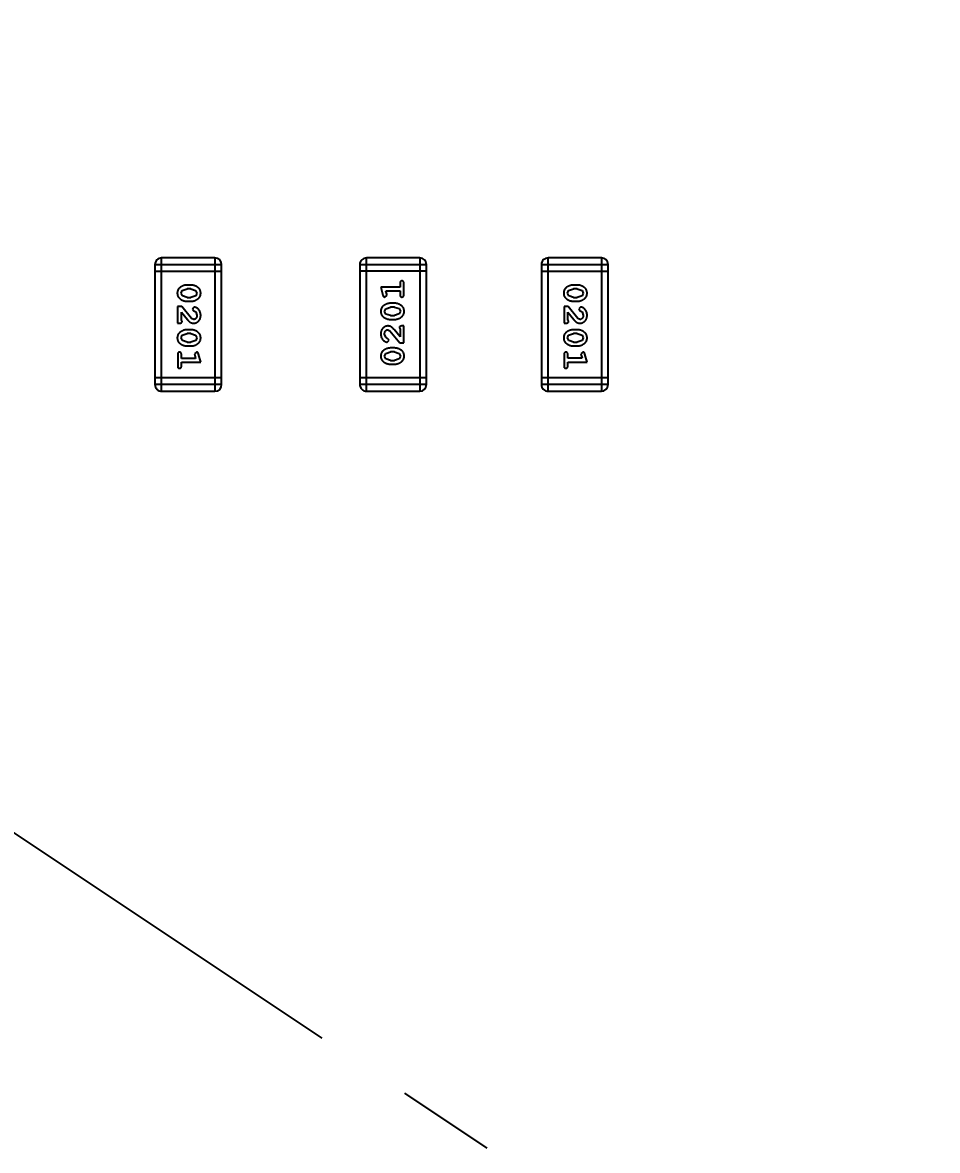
# Model space of a CAD drawing. Header units: millimetres. Extents: x -49 to 153, y -182 to -55.
# Drawn here: x 112.57 to 116.76, y -121.05 to -115.9 of the extents above; entities that cross this region are included whole.
import ezdxf

# ---------------------------------------------------------------- set-up
doc = ezdxf.new("R2010")
doc.units = ezdxf.units.MM
doc.header["$LTSCALE"] = 1.21
doc.header["$MEASUREMENT"] = 0
doc.header["$PDMODE"] = 3
doc.header["$PDSIZE"] = 0.3125
doc.linetypes.add('CENTER', pattern=[0.6, 0.375, -0.075, 0.075, -0.075])
doc.layers.get('0').update_dxf_attribs({"linetype": 'CONTINUOUS'})
doc.layers.get('DEFPOINTS').update_dxf_attribs({"linetype": 'CONTINUOUS'})
doc.layers.add('Dim', color=3, linetype='CONTINUOUS', lineweight=25)
doc.styles.get("Standard").update_dxf_attribs({"font": 'txt', "width": 0.8})
doc.dimstyles.get("Standard").update_dxf_attribs({"dimtxt": 0.15625, "dimasz": 0.1875, "dimexe": 0.125, "dimexo": 0.0625, "dimgap": 0.09, "dimtad": 0, "dimtih": 1, "dimtoh": 1, "dimzin": 4, "dimdsep": 46, "dimtxsty": 'Standard', "dimblk": '_FILLED', "dimblk1": '_FILLED', "dimblk2": '_FILLED', "dimcen": 0.09, "dimazin": 1, "dimtp": 0.01, "dimtm": 0.01, "dimtfac": 1, "dimtofl": 0, "dimtmove": 0, "dimatfit": 3, "dimldrblk": '_FILLED', "dimfxl": 1, "dimtolj": 1, "dimtzin": 4, "dimarcsym": 0})

# ---------------------------------------------------------------- blocks, each defined once
blk = doc.blocks.new('_FILLED')
at = {"color": 0, "linetype": 'ByBlock'}
blk.add_solid([(0, 0), (-1, 0.1667), (-1, -0.1667)], dxfattribs=at)
blk = doc.blocks.new('*D70')
at = {"layer": 'DEFPOINTS', "color": 0}
for p in [(123.0081, -106.0744), (91.696, -126.5744), (95.7094, -126.5744)]:
    blk.add_point(p, dxfattribs=at)
at = {"layer": 'Dim', "color": 0, "lineweight": -2}
for p, q in [((122.9456, -106.0744), (91.571, -106.0744)), ((91.696, -107.5744), (91.696, -114.0344)), ((91.696, -125.0744), (91.696, -118.6144)), ((95.6469, -126.5744), (91.571, -126.5744))]:
    blk.add_line(p, q, dxfattribs=at)
at = {"layer": 'Dim', "color": 0, "lineweight": -2, "xscale": 1.5, "yscale": 1.5, "zscale": 1.5}
for p, rotation in [((91.696, -106.0744), 90), ((91.696, -126.5744), 270)]:
    blk.add_blockref('_FILLED', p, dxfattribs=dict(at, rotation=rotation))
at = {"layer": 'Dim', "color": 0, "insert": (91.696, -116.3244), "char_height": 1.5, "attachment_point": 5, "rotation": 90, "line_spacing_factor": 1.5}
blk.add_mtext('\\A1;20.50', dxfattribs=at)
blk = doc.blocks.new('*D79')
at = {"layer": 'DEFPOINTS', "color": 0}
for p in [(103.9882, -113.9099), (95.9455, -118.3888), (95.7094, -126.5744), (123.0081, -126.5744), (150.6978, -126.5744)]:
    blk.add_point(p, dxfattribs=at)
at = {"layer": 'Dim', "color": 0, "lineweight": -2}
for p, q in [((103.9361, -113.8752), (99.3703, -110.835)), ((95.6469, -126.5744), (94.6096, -126.5744))]:
    blk.add_line(p, q, dxfattribs=at)
for start, end in [(149.38213, 160.15016), (166.19189, 176.95991)]:
    blk.add_arc((123.0081, -126.5744), 28.2735, start, end, dxfattribs=at)
at = {"layer": 'Dim', "color": 0, "lineweight": -2, "xscale": 1.5, "yscale": 1.5, "zscale": 1.5}
for p, rotation in [((99.4744, -110.9043), 57.86208909579157), ((94.7346, -126.5744), 268.4799565881056)]:
    blk.add_blockref('_FILLED', p, dxfattribs=dict(at, rotation=rotation))
at = {"layer": 'Dim', "color": 0, "insert": (95.9455, -118.3888), "char_height": 1.5, "attachment_point": 5, "rotation": 73.171}
blk.add_mtext('\\A1;34%%d', dxfattribs=at)
blk = doc.blocks.new('*D87')
at = {"layer": 'DEFPOINTS', "color": 0}
for p in [(123.0049, -103.5621), (83.9714, -149.5868), (123.0049, -149.5868)]:
    blk.add_point(p, dxfattribs=at)
at = {"layer": 'Dim', "color": 0, "lineweight": -2}
for p, q in [((122.9424, -103.5621), (83.8464, -103.5621)), ((83.9714, -105.0621), (83.9714, -124.1844)), ((83.9714, -148.0868), (83.9714, -128.9644)), ((122.9424, -149.5868), (83.8464, -149.5868))]:
    blk.add_line(p, q, dxfattribs=at)
at = {"layer": 'Dim', "color": 0, "lineweight": -2, "xscale": 1.5, "yscale": 1.5, "zscale": 1.5}
for p, rotation in [((83.9714, -103.5621), 90), ((83.9714, -149.5868), 270)]:
    blk.add_blockref('_FILLED', p, dxfattribs=dict(at, rotation=rotation))
at = {"layer": 'Dim', "color": 0, "insert": (83.9714, -126.5744), "char_height": 1.5, "attachment_point": 5, "rotation": 90, "line_spacing_factor": 1.5}
blk.add_mtext('\\A1;%%C46.0', dxfattribs=at)

msp = doc.modelspace()

# ---------------------------------------------------------------- linework, layer by layer
at = {"color": 4, "linetype": 'CENTER', "ltscale": 5}
msp.add_line((123.0081, -126.5744), (103.9882, -113.9099), dxfattribs=at)
at = {"color": 6, "linetype": 'Continuous'}
for p, q in [((113.1795, -117.002), (113.1795, -117.5506)), ((113.1795, -117.002), (113.4843, -117.002)), ((113.21, -117.5811), (113.21, -116.9715)), ((113.4538, -116.9715), (113.21, -116.9715)), ((113.4538, -116.9715), (113.4539, -117.5811)), ((113.4843, -117.5506), (113.4843, -117.002)), ((114.1162, -117.0018), (114.1163, -117.5505)), ((114.1162, -117.0018), (114.421, -117.0018)), ((114.1468, -117.5809), (114.1467, -116.9713)), ((114.3906, -116.9713), (114.1467, -116.9713)), ((114.3906, -116.9713), (114.3906, -117.5809)), ((114.4211, -117.5504), (114.421, -117.0018)), ((114.9465, -117.0018), (114.9465, -117.5505)), ((114.9465, -117.0018), (115.2513, -117.0018)), ((114.977, -117.5809), (114.977, -116.9713)), ((115.2208, -116.9713), (114.977, -116.9713)), ((115.2208, -116.9713), (115.2209, -117.5809)), ((115.2513, -117.5504), (115.2513, -117.0018)), ((113.1795, -117.0325), (113.4843, -117.0324)), ((114.421, -117.0323), (114.1162, -117.0323)), ((114.9465, -117.0323), (115.2513, -117.0323)), ((113.3041, -117.1203), (113.3264, -117.1127)), ((113.3439, -117.0954), (113.3262, -117.0954)), ((113.3436, -117.1127), (113.3264, -117.1127)), ((113.3436, -117.1127), (113.3654, -117.1199)), ((114.3001, -117.1046), (114.212, -117.1047)), ((114.212, -117.1047), (114.2219, -117.1412)), ((114.3001, -117.0873), (114.3001, -117.1046)), ((114.3174, -117.1393), (114.3174, -117.0873)), ((115.0711, -117.1202), (115.0934, -117.1125)), ((115.1109, -117.0952), (115.0932, -117.0952)), ((115.1106, -117.1125), (115.0934, -117.1125)), ((115.1106, -117.1125), (115.1324, -117.1198)), ((113.2989, -117.1325), (113.3041, -117.1203)), ((113.3047, -117.1448), (113.2989, -117.1325)), ((113.3264, -117.152), (113.3047, -117.1448)), ((113.3264, -117.152), (113.3437, -117.152)), ((113.3659, -117.1444), (113.3437, -117.152)), ((113.3654, -117.1199), (113.3712, -117.1323)), ((113.3712, -117.1323), (113.3659, -117.1444)), ((114.2311, -117.1503), (114.2403, -117.1424)), ((114.2393, -117.137), (114.2351, -117.122)), ((114.2351, -117.122), (114.3001, -117.122)), ((114.2403, -117.1424), (114.2393, -117.137)), ((114.3001, -117.122), (114.3001, -117.1393)), ((115.0659, -117.1323), (115.0711, -117.1202)), ((115.0717, -117.1446), (115.0659, -117.1323)), ((115.0934, -117.1519), (115.0717, -117.1446)), ((115.0934, -117.1519), (115.1107, -117.1519)), ((115.1329, -117.1443), (115.1107, -117.1519)), ((115.1324, -117.1198), (115.1382, -117.1321)), ((115.1382, -117.1321), (115.1329, -117.1443)), ((113.2831, -117.1929), (113.2831, -117.27)), ((113.302, -117.1929), (113.2831, -117.1929)), ((113.347, -117.2479), (113.302, -117.1929)), ((113.3262, -117.1693), (113.3439, -117.1693)), ((113.3592, -117.1961), (113.3508, -117.2049)), ((113.3508, -117.2049), (113.3573, -117.2134)), ((113.3573, -117.2134), (113.3659, -117.2183)), ((113.3659, -117.2183), (113.3712, -117.2332)), ((114.2293, -117.2156), (114.2346, -117.2035)), ((114.2351, -117.228), (114.2293, -117.2156)), ((114.2346, -117.2035), (114.2569, -117.1959)), ((114.2744, -117.1786), (114.2566, -117.1786)), ((114.2741, -117.1959), (114.2569, -117.1959)), ((114.2741, -117.1959), (114.2959, -117.2031)), ((114.2959, -117.2031), (114.3017, -117.2154)), ((114.3017, -117.2154), (114.2964, -117.2276)), ((115.0501, -117.1928), (115.0501, -117.2698)), ((115.069, -117.1928), (115.0501, -117.1928)), ((115.0674, -117.2557), (115.0674, -117.2195)), ((115.0674, -117.2195), (115.0945, -117.2531)), ((115.114, -117.2478), (115.069, -117.1928)), ((115.0932, -117.1692), (115.1109, -117.1692)), ((115.1262, -117.1959), (115.1178, -117.2047)), ((115.1178, -117.2047), (115.1243, -117.2132)), ((115.1243, -117.2132), (115.1329, -117.2182)), ((115.1329, -117.2182), (115.1382, -117.233)), ((113.2831, -117.27), (113.291, -117.27)), ((113.3004, -117.2558), (113.3004, -117.2197)), ((113.3004, -117.2197), (113.3275, -117.2532)), ((113.3036, -117.2613), (113.3004, -117.2558)), ((113.3567, -117.2527), (113.347, -117.2479)), ((114.2569, -117.2352), (114.2351, -117.228)), ((114.2566, -117.2525), (114.2744, -117.2525)), ((114.2569, -117.2352), (114.2741, -117.2352)), ((114.2964, -117.2276), (114.2741, -117.2352)), ((115.0501, -117.2698), (115.058, -117.2698)), ((115.0706, -117.2612), (115.0674, -117.2557)), ((115.1237, -117.2525), (115.114, -117.2478)), ((113.3042, -117.3248), (113.3265, -117.3172)), ((113.3439, -117.2999), (113.3262, -117.2999)), ((113.3437, -117.3172), (113.3265, -117.3172)), ((113.3437, -117.3172), (113.3654, -117.3244)), ((114.2347, -117.3341), (114.2293, -117.3192)), ((114.2439, -117.2997), (114.2536, -117.3045)), ((114.2536, -117.3045), (114.2986, -117.3595)), ((114.3001, -117.3328), (114.2731, -117.2992)), ((114.297, -117.2911), (114.3001, -117.2966)), ((114.3001, -117.2966), (114.3001, -117.3328)), ((114.3174, -117.2824), (114.3096, -117.2824)), ((114.3174, -117.3595), (114.3174, -117.2824)), ((115.0712, -117.3247), (115.0935, -117.317)), ((115.1109, -117.2997), (115.0932, -117.2997)), ((115.1107, -117.317), (115.0935, -117.317)), ((115.1107, -117.317), (115.1324, -117.3243)), ((113.2989, -117.337), (113.3042, -117.3248)), ((113.3047, -117.3493), (113.2989, -117.337)), ((113.3265, -117.3565), (113.3047, -117.3493)), ((113.3262, -117.3738), (113.3439, -117.3738)), ((113.3265, -117.3565), (113.3437, -117.3565)), ((113.366, -117.3489), (113.3437, -117.3565)), ((113.3654, -117.3244), (113.3712, -117.3368)), ((113.3712, -117.3368), (113.366, -117.3489)), ((114.2432, -117.3391), (114.2347, -117.3341)), ((114.2414, -117.3564), (114.2498, -117.3475)), ((114.2498, -117.3475), (114.2432, -117.3391)), ((114.2986, -117.3595), (114.3174, -117.3595)), ((115.0659, -117.3368), (115.0712, -117.3247)), ((115.0717, -117.3491), (115.0659, -117.3368)), ((115.0935, -117.3564), (115.0717, -117.3491)), ((115.0932, -117.3737), (115.1109, -117.3737)), ((115.0935, -117.3564), (115.1107, -117.3564)), ((115.133, -117.3488), (115.1107, -117.3564)), ((115.1324, -117.3243), (115.1382, -117.3367)), ((115.1382, -117.3367), (115.133, -117.3488)), ((113.2832, -117.4132), (113.2832, -117.4651)), ((113.3005, -117.4305), (113.3005, -117.4132)), ((113.3695, -117.4021), (113.3602, -117.41)), ((113.3602, -117.41), (113.3613, -117.4154)), ((113.3613, -117.4154), (113.3654, -117.4305)), ((113.3886, -117.4478), (113.3787, -117.4112)), ((114.2293, -117.4201), (114.2346, -117.408)), ((114.2351, -117.4325), (114.2293, -117.4201)), ((114.2346, -117.408), (114.2569, -117.4004)), ((114.2744, -117.3831), (114.2567, -117.3831)), ((114.2741, -117.4004), (114.2569, -117.4004)), ((114.2741, -117.4004), (114.2959, -117.4077)), ((114.2959, -117.4077), (114.3017, -117.4199)), ((114.3017, -117.4199), (114.2964, -117.4321)), ((115.0502, -117.413), (115.0502, -117.4649)), ((115.0675, -117.4303), (115.0675, -117.413)), ((115.1365, -117.402), (115.1272, -117.4099)), ((115.1272, -117.4099), (115.1283, -117.4153)), ((115.1283, -117.4153), (115.1324, -117.4303)), ((115.1556, -117.4476), (115.1457, -117.411)), ((113.3654, -117.4305), (113.3005, -117.4305)), ((113.3005, -117.4651), (113.3005, -117.4478)), ((113.3005, -117.4478), (113.3886, -117.4478)), ((114.2569, -117.4397), (114.2351, -117.4325)), ((114.2567, -117.457), (114.2744, -117.457)), ((114.2569, -117.4397), (114.2741, -117.4397)), ((114.2964, -117.4321), (114.2741, -117.4397)), ((115.1324, -117.4303), (115.0675, -117.4303)), ((115.0675, -117.4649), (115.0675, -117.4476)), ((115.0675, -117.4476), (115.1556, -117.4476)), ((113.4843, -117.5201), (113.1795, -117.5201)), ((114.4211, -117.52), (114.1163, -117.52)), ((115.2513, -117.52), (114.9465, -117.52)), ((113.4843, -117.5506), (113.1795, -117.5506)), ((114.4211, -117.5504), (114.1163, -117.5505)), ((115.2513, -117.5504), (114.9465, -117.5505)), ((113.21, -117.5811), (113.4539, -117.5811)), ((114.1468, -117.5809), (114.3906, -117.5809)), ((114.977, -117.5809), (115.2209, -117.5809))]:
    msp.add_line(p, q, dxfattribs=at)
at = {"color": 7, "linetype": 'Continuous'}
msp.add_arc((123.0081, -126.5744), 24.48, 100.97933, 79.01595, dxfattribs=at)
at = {"color": 6, "linetype": 'Continuous'}
for centre, start, end in [((113.21, -117.002), 90.0045, 180.0045), ((113.4538, -117.002), 0.0045, 90.0045), ((114.1467, -117.0018), 90.0045, 180.0045), ((114.3906, -117.0018), 0.0045, 90.0045), ((114.977, -117.0018), 90.0045, 180.0045), ((115.2208, -117.0018), 0.0045, 90.0045), ((113.21, -117.5506), 180.0045, 270.0045), ((113.4539, -117.5506), 270.0045, 0.0045), ((114.1468, -117.5505), 180.0045, 270.0045), ((114.3906, -117.5504), 270.0045, 0.0045), ((114.977, -117.5505), 180.0045, 270.0045), ((115.2209, -117.5504), 270.0045, 0.0045)]:
    msp.add_arc(centre, 0.0305, start, end, dxfattribs=at)
for points, knots in [([(113.3262, -117.0954), (113.3251, -117.0954), (113.323, -117.0954), (113.3198, -117.0957), (113.3167, -117.0962), (113.3136, -117.0969), (113.3105, -117.0978), (113.3075, -117.0989), (113.3046, -117.1002), (113.3017, -117.1017), (113.299, -117.1032), (113.2964, -117.1049), (113.2941, -117.1065), (113.292, -117.1082), (113.2901, -117.1099), (113.2885, -117.1116), (113.287, -117.1133), (113.2854, -117.1157), (113.2838, -117.1188), (113.2825, -117.123), (113.2817, -117.1276), (113.2816, -117.1308), (113.2816, -117.1324)], [0, 0, 0, 0, 0.049886, 0.09882, 0.148132, 0.19689, 0.246038, 0.295176, 0.345305, 0.395692, 0.445312, 0.491875, 0.535813, 0.577009, 0.616081, 0.652689, 0.687585, 0.720206, 0.785062, 0.85223, 0.923759, 1, 1, 1, 1]), ([(113.3885, -117.1322), (113.3885, -117.1307), (113.3884, -117.1279), (113.3877, -117.1238), (113.3866, -117.12), (113.385, -117.1164), (113.3829, -117.1131), (113.3804, -117.1101), (113.3775, -117.1073), (113.3741, -117.1048), (113.3705, -117.1026), (113.3668, -117.1007), (113.3631, -117.099), (113.3593, -117.0977), (113.3555, -117.0967), (113.3517, -117.0959), (113.3478, -117.0955), (113.3452, -117.0954), (113.3439, -117.0954)], [0, 0, 0, 0, 0.06692, 0.130834, 0.19258, 0.252759, 0.312631, 0.373411, 0.436359, 0.501894, 0.568244, 0.632472, 0.69556, 0.757163, 0.818592, 0.878885, 0.939235, 1, 1, 1, 1]), ([(114.3088, -117.0763), (114.3082, -117.0764), (114.307, -117.0764), (114.3053, -117.0769), (114.3038, -117.0778), (114.3025, -117.0789), (114.3014, -117.0805), (114.3006, -117.0824), (114.3002, -117.0848), (114.3001, -117.0864), (114.3001, -117.0873)], [0, 0, 0, 0, 0.11517, 0.223509, 0.328254, 0.438012, 0.553651, 0.682263, 0.830856, 1, 1, 1, 1]), ([(114.3174, -117.0873), (114.3174, -117.0864), (114.3174, -117.0848), (114.3169, -117.0824), (114.3162, -117.0805), (114.3151, -117.0789), (114.3138, -117.0778), (114.3122, -117.0769), (114.3106, -117.0764), (114.3094, -117.0764), (114.3088, -117.0763)], [0, 0, 0, 0, 0.169012, 0.317488, 0.445429, 0.560977, 0.67065, 0.776666, 0.88492, 1, 1, 1, 1]), ([(115.0932, -117.0952), (115.0921, -117.0952), (115.09, -117.0953), (115.0868, -117.0956), (115.0837, -117.0961), (115.0806, -117.0968), (115.0775, -117.0976), (115.0745, -117.0988), (115.0716, -117.1), (115.0687, -117.1015), (115.066, -117.1031), (115.0634, -117.1047), (115.0611, -117.1064), (115.059, -117.108), (115.0571, -117.1097), (115.0555, -117.1114), (115.054, -117.1131), (115.0524, -117.1155), (115.0508, -117.1187), (115.0495, -117.1229), (115.0487, -117.1274), (115.0486, -117.1306), (115.0486, -117.1323)], [0, 0, 0, 0, 0.049886, 0.09882, 0.148132, 0.19689, 0.246038, 0.295176, 0.345305, 0.395692, 0.445312, 0.491875, 0.535813, 0.577009, 0.616081, 0.652689, 0.687585, 0.720206, 0.785062, 0.85223, 0.923759, 1, 1, 1, 1]), ([(115.1555, -117.132), (115.1555, -117.1306), (115.1554, -117.1278), (115.1547, -117.1237), (115.1536, -117.1199), (115.152, -117.1163), (115.1499, -117.113), (115.1474, -117.1099), (115.1445, -117.1071), (115.1411, -117.1047), (115.1375, -117.1025), (115.1338, -117.1006), (115.1301, -117.0989), (115.1263, -117.0976), (115.1225, -117.0965), (115.1187, -117.0958), (115.1148, -117.0953), (115.1122, -117.0952), (115.1109, -117.0952)], [0, 0, 0, 0, 0.06692, 0.130834, 0.19258, 0.252759, 0.312631, 0.373411, 0.436359, 0.501894, 0.568244, 0.632472, 0.69556, 0.757163, 0.818592, 0.878885, 0.939235, 1, 1, 1, 1]), ([(113.2816, -117.1324), (113.2816, -117.1339), (113.2817, -117.1367), (113.2824, -117.1408), (113.2835, -117.1446), (113.2851, -117.1482), (113.2871, -117.1515), (113.2896, -117.1546), (113.2926, -117.1574), (113.296, -117.1598), (113.2996, -117.162), (113.3032, -117.164), (113.307, -117.1656), (113.3107, -117.167), (113.3145, -117.168), (113.3184, -117.1688), (113.3223, -117.1692), (113.3249, -117.1693), (113.3262, -117.1693)], [0, 0, 0, 0, 0.067217, 0.131051, 0.19272, 0.252824, 0.312745, 0.373449, 0.436041, 0.501494, 0.567761, 0.632087, 0.695096, 0.757109, 0.817993, 0.878657, 0.939311, 1, 1, 1, 1]), ([(113.3439, -117.1693), (113.345, -117.1693), (113.3471, -117.1693), (113.3503, -117.169), (113.3535, -117.1684), (113.3566, -117.1678), (113.3596, -117.1668), (113.3626, -117.1657), (113.3656, -117.1644), (113.3685, -117.1629), (113.3712, -117.1613), (113.3738, -117.1597), (113.3761, -117.158), (113.3782, -117.1564), (113.38, -117.1547), (113.3817, -117.153), (113.3831, -117.1512), (113.3847, -117.1489), (113.3863, -117.1457), (113.3876, -117.1415), (113.3884, -117.137), (113.3885, -117.1338), (113.3885, -117.1322)], [0, 0, 0, 0, 0.049855, 0.099516, 0.148482, 0.19758, 0.246804, 0.296268, 0.346517, 0.397047, 0.446826, 0.49336, 0.537801, 0.579207, 0.617974, 0.654833, 0.689171, 0.722088, 0.786392, 0.853518, 0.924186, 1, 1, 1, 1]), ([(114.2219, -117.1412), (114.2222, -117.1421), (114.2226, -117.1436), (114.2235, -117.1457), (114.2244, -117.1474), (114.2254, -117.1485), (114.2266, -117.1493), (114.2279, -117.1499), (114.2294, -117.1502), (114.2305, -117.1503), (114.2311, -117.1503)], [0, 0, 0, 0, 0.187321, 0.344927, 0.475328, 0.579604, 0.674244, 0.773631, 0.882025, 1, 1, 1, 1]), ([(114.3001, -117.1393), (114.3001, -117.1402), (114.3002, -117.1418), (114.3006, -117.1442), (114.3014, -117.1461), (114.3025, -117.1477), (114.3038, -117.1488), (114.3053, -117.1497), (114.307, -117.1502), (114.3082, -117.1502), (114.3088, -117.1503)], [0, 0, 0, 0, 0.169102, 0.317658, 0.446239, 0.563118, 0.671828, 0.776546, 0.884858, 1, 1, 1, 1]), ([(114.3088, -117.1503), (114.3094, -117.1502), (114.3106, -117.1502), (114.3122, -117.1497), (114.3138, -117.1488), (114.3151, -117.1477), (114.3162, -117.1461), (114.3169, -117.1442), (114.3174, -117.1418), (114.3174, -117.1402), (114.3174, -117.1393)], [0, 0, 0, 0, 0.115051, 0.223278, 0.329269, 0.437893, 0.554681, 0.682591, 0.83103, 1, 1, 1, 1]), ([(115.0486, -117.1323), (115.0486, -117.1337), (115.0487, -117.1365), (115.0494, -117.1406), (115.0505, -117.1445), (115.0521, -117.148), (115.0541, -117.1514), (115.0566, -117.1544), (115.0596, -117.1572), (115.063, -117.1597), (115.0666, -117.1619), (115.0702, -117.1638), (115.074, -117.1655), (115.0777, -117.1668), (115.0815, -117.1678), (115.0854, -117.1686), (115.0893, -117.1691), (115.0919, -117.1691), (115.0932, -117.1692)], [0, 0, 0, 0, 0.067217, 0.131051, 0.19272, 0.252824, 0.312745, 0.373449, 0.436041, 0.501494, 0.567761, 0.632087, 0.695096, 0.757109, 0.817993, 0.878657, 0.939311, 1, 1, 1, 1]), ([(115.1109, -117.1692), (115.112, -117.1691), (115.1141, -117.1691), (115.1173, -117.1688), (115.1205, -117.1683), (115.1236, -117.1676), (115.1266, -117.1667), (115.1296, -117.1656), (115.1326, -117.1643), (115.1355, -117.1628), (115.1382, -117.1612), (115.1408, -117.1595), (115.1431, -117.1579), (115.1452, -117.1562), (115.147, -117.1545), (115.1487, -117.1528), (115.1501, -117.1511), (115.1517, -117.1487), (115.1533, -117.1455), (115.1546, -117.1414), (115.1554, -117.1368), (115.1555, -117.1336), (115.1555, -117.132)], [0, 0, 0, 0, 0.049855, 0.099516, 0.148482, 0.19758, 0.246804, 0.296268, 0.346517, 0.397047, 0.446826, 0.49336, 0.537801, 0.579207, 0.617974, 0.654833, 0.689171, 0.722088, 0.786392, 0.853518, 0.924186, 1, 1, 1, 1]), ([(113.3885, -117.2333), (113.3885, -117.2316), (113.3884, -117.2283), (113.3875, -117.2233), (113.3861, -117.2186), (113.3841, -117.2141), (113.3817, -117.2099), (113.3788, -117.2063), (113.3755, -117.2031), (113.372, -117.2006), (113.3684, -117.1987), (113.3651, -117.1972), (113.3621, -117.1963), (113.3601, -117.1961), (113.3592, -117.1961)], [0, 0, 0, 0, 0.098286, 0.193983, 0.289056, 0.384352, 0.477435, 0.566197, 0.652355, 0.737986, 0.818188, 0.887401, 0.94802, 1, 1, 1, 1]), ([(114.2566, -117.1786), (114.2556, -117.1786), (114.2534, -117.1786), (114.2502, -117.1789), (114.2471, -117.1795), (114.244, -117.1801), (114.2409, -117.1811), (114.2379, -117.1822), (114.235, -117.1835), (114.2321, -117.185), (114.2294, -117.1866), (114.2268, -117.1882), (114.2245, -117.1899), (114.2224, -117.1915), (114.2205, -117.1932), (114.2189, -117.195), (114.2174, -117.1967), (114.2159, -117.1991), (114.2143, -117.2022), (114.213, -117.2064), (114.2122, -117.2109), (114.2121, -117.2141), (114.212, -117.2157)], [0, 0, 0, 0, 0.049855, 0.099516, 0.148482, 0.19758, 0.246804, 0.296268, 0.346517, 0.397047, 0.446826, 0.49336, 0.537801, 0.579207, 0.617974, 0.654833, 0.689171, 0.722088, 0.786392, 0.853518, 0.924186, 1, 1, 1, 1]), ([(114.212, -117.2157), (114.2121, -117.2172), (114.2121, -117.22), (114.2129, -117.2241), (114.214, -117.2279), (114.2156, -117.2315), (114.2176, -117.2348), (114.2201, -117.2378), (114.2231, -117.2406), (114.2265, -117.2431), (114.2301, -117.2453), (114.2338, -117.2472), (114.2375, -117.2489), (114.2412, -117.2502), (114.245, -117.2513), (114.2489, -117.252), (114.2527, -117.2524), (114.2553, -117.2525), (114.2566, -117.2525)], [0, 0, 0, 0, 0.06692, 0.130834, 0.19258, 0.252759, 0.312631, 0.373411, 0.436359, 0.501894, 0.568244, 0.632472, 0.69556, 0.757163, 0.818592, 0.878885, 0.939235, 1, 1, 1, 1]), ([(114.319, -117.2155), (114.319, -117.214), (114.3189, -117.2112), (114.3182, -117.2071), (114.3171, -117.2033), (114.3155, -117.1997), (114.3134, -117.1964), (114.3109, -117.1933), (114.308, -117.1905), (114.3046, -117.1881), (114.301, -117.1859), (114.2973, -117.1839), (114.2936, -117.1823), (114.2898, -117.1809), (114.286, -117.1799), (114.2822, -117.1791), (114.2783, -117.1787), (114.2757, -117.1786), (114.2744, -117.1786)], [0, 0, 0, 0, 0.067217, 0.131051, 0.19272, 0.252824, 0.312745, 0.373449, 0.436041, 0.501494, 0.567761, 0.632087, 0.695096, 0.757109, 0.817993, 0.878657, 0.939311, 1, 1, 1, 1]), ([(114.2744, -117.2525), (114.2755, -117.2525), (114.2776, -117.2525), (114.2808, -117.2522), (114.2839, -117.2517), (114.287, -117.251), (114.29, -117.2501), (114.293, -117.249), (114.296, -117.2477), (114.2989, -117.2462), (114.3016, -117.2447), (114.3041, -117.243), (114.3065, -117.2414), (114.3086, -117.2397), (114.3104, -117.238), (114.3121, -117.2364), (114.3135, -117.2346), (114.3151, -117.2323), (114.3167, -117.2291), (114.318, -117.2249), (114.3189, -117.2203), (114.319, -117.2171), (114.319, -117.2155)], [0, 0, 0, 0, 0.049886, 0.09882, 0.148132, 0.19689, 0.246038, 0.295176, 0.345305, 0.395692, 0.445312, 0.491875, 0.535813, 0.577009, 0.616081, 0.652689, 0.687585, 0.720206, 0.785062, 0.85223, 0.923759, 1, 1, 1, 1]), ([(115.1555, -117.2332), (115.1555, -117.2315), (115.1554, -117.2281), (115.1545, -117.2232), (115.1531, -117.2184), (115.1511, -117.2139), (115.1487, -117.2098), (115.1458, -117.2061), (115.1425, -117.203), (115.139, -117.2005), (115.1354, -117.1985), (115.1321, -117.197), (115.1291, -117.1961), (115.1271, -117.196), (115.1262, -117.1959)], [0, 0, 0, 0, 0.098286, 0.193983, 0.289056, 0.384352, 0.477435, 0.566197, 0.652355, 0.737986, 0.818188, 0.887401, 0.94802, 1, 1, 1, 1]), ([(113.291, -117.27), (113.2921, -117.27), (113.2941, -117.2699), (113.2968, -117.2695), (113.299, -117.2688), (113.3007, -117.2678), (113.302, -117.2664), (113.3029, -117.2649), (113.3035, -117.2632), (113.3036, -117.262), (113.3036, -117.2613)], [0, 0, 0, 0, 0.1844, 0.34094, 0.473574, 0.586824, 0.690029, 0.789175, 0.890445, 1, 1, 1, 1]), ([(113.3275, -117.2532), (113.3283, -117.2541), (113.3297, -117.2558), (113.332, -117.2582), (113.3341, -117.2603), (113.3361, -117.2622), (113.3379, -117.2638), (113.3397, -117.2651), (113.3413, -117.2662), (113.3434, -117.2674), (113.3459, -117.2684), (113.3491, -117.2693), (113.3524, -117.2699), (113.3546, -117.27), (113.3558, -117.27)], [0, 0, 0, 0, 0.103002, 0.197728, 0.285279, 0.365235, 0.437224, 0.502446, 0.560545, 0.611446, 0.707576, 0.80349, 0.900532, 1, 1, 1, 1]), ([(113.3558, -117.27), (113.3569, -117.27), (113.3591, -117.2699), (113.3623, -117.2694), (113.3654, -117.2686), (113.3684, -117.2675), (113.3713, -117.266), (113.374, -117.2642), (113.3766, -117.2621), (113.379, -117.2597), (113.3812, -117.2571), (113.3832, -117.2542), (113.3849, -117.2512), (113.3862, -117.248), (113.3872, -117.2446), (113.388, -117.241), (113.3885, -117.2372), (113.3885, -117.2346), (113.3885, -117.2333)], [0, 0, 0, 0, 0.060981, 0.120256, 0.178148, 0.236115, 0.293993, 0.352864, 0.413358, 0.476056, 0.539296, 0.602396, 0.665116, 0.728325, 0.792919, 0.859317, 0.928302, 1, 1, 1, 1]), ([(113.3712, -117.2332), (113.3712, -117.2346), (113.3711, -117.2373), (113.3703, -117.2411), (113.3689, -117.2445), (113.367, -117.2474), (113.3647, -117.2497), (113.3622, -117.2514), (113.3595, -117.2525), (113.3576, -117.2526), (113.3567, -117.2527)], [0, 0, 0, 0, 0.156344, 0.299348, 0.4327, 0.561, 0.682299, 0.791883, 0.89611, 1, 1, 1, 1]), ([(115.058, -117.2698), (115.0591, -117.2698), (115.061, -117.2698), (115.0638, -117.2693), (115.066, -117.2687), (115.0677, -117.2676), (115.069, -117.2663), (115.0699, -117.2648), (115.0705, -117.2631), (115.0706, -117.2618), (115.0706, -117.2612)], [0, 0, 0, 0, 0.1844, 0.34094, 0.473574, 0.586824, 0.690029, 0.789175, 0.890445, 1, 1, 1, 1]), ([(115.0945, -117.2531), (115.0953, -117.254), (115.0967, -117.2557), (115.099, -117.258), (115.1011, -117.2601), (115.1031, -117.262), (115.1049, -117.2636), (115.1067, -117.265), (115.1083, -117.2661), (115.1104, -117.2672), (115.1129, -117.2683), (115.1161, -117.2692), (115.1194, -117.2698), (115.1216, -117.2698), (115.1228, -117.2698)], [0, 0, 0, 0, 0.103002, 0.197728, 0.285279, 0.365235, 0.437224, 0.502446, 0.560545, 0.611446, 0.707576, 0.80349, 0.900532, 1, 1, 1, 1]), ([(115.1228, -117.2698), (115.1239, -117.2698), (115.1261, -117.2697), (115.1293, -117.2693), (115.1324, -117.2684), (115.1354, -117.2673), (115.1383, -117.2658), (115.141, -117.2641), (115.1436, -117.262), (115.146, -117.2596), (115.1482, -117.2569), (115.1502, -117.2541), (115.1519, -117.251), (115.1532, -117.2478), (115.1542, -117.2444), (115.155, -117.2408), (115.1555, -117.2371), (115.1555, -117.2345), (115.1555, -117.2332)], [0, 0, 0, 0, 0.060981, 0.120256, 0.178148, 0.236115, 0.293993, 0.352864, 0.413358, 0.476056, 0.539296, 0.602396, 0.665116, 0.728325, 0.792919, 0.859317, 0.928302, 1, 1, 1, 1]), ([(115.1382, -117.233), (115.1382, -117.2344), (115.1381, -117.2371), (115.1373, -117.241), (115.1359, -117.2443), (115.134, -117.2472), (115.1317, -117.2495), (115.1292, -117.2513), (115.1265, -117.2523), (115.1246, -117.2525), (115.1237, -117.2525)], [0, 0, 0, 0, 0.156344, 0.299348, 0.4327, 0.561, 0.682299, 0.791883, 0.89611, 1, 1, 1, 1]), ([(113.3262, -117.2999), (113.3251, -117.2999), (113.323, -117.2999), (113.3198, -117.3003), (113.3167, -117.3007), (113.3136, -117.3014), (113.3105, -117.3023), (113.3076, -117.3034), (113.3046, -117.3047), (113.3017, -117.3062), (113.299, -117.3077), (113.2964, -117.3094), (113.2941, -117.311), (113.292, -117.3127), (113.2902, -117.3144), (113.2885, -117.3161), (113.2871, -117.3178), (113.2855, -117.3202), (113.2839, -117.3233), (113.2825, -117.3275), (113.2817, -117.3321), (113.2816, -117.3353), (113.2816, -117.3369)], [0, 0, 0, 0, 0.049886, 0.09882, 0.148132, 0.19689, 0.246038, 0.295176, 0.345305, 0.395692, 0.445312, 0.491875, 0.535813, 0.577009, 0.616081, 0.652689, 0.687585, 0.720206, 0.785062, 0.85223, 0.923759, 1, 1, 1, 1]), ([(113.3886, -117.3367), (113.3885, -117.3352), (113.3884, -117.3324), (113.3877, -117.3283), (113.3866, -117.3245), (113.385, -117.3209), (113.383, -117.3176), (113.3804, -117.3146), (113.3775, -117.3118), (113.3741, -117.3093), (113.3705, -117.3071), (113.3668, -117.3052), (113.3631, -117.3036), (113.3593, -117.3022), (113.3555, -117.3012), (113.3517, -117.3004), (113.3478, -117.3), (113.3452, -117.2999), (113.3439, -117.2999)], [0, 0, 0, 0, 0.06692, 0.130834, 0.19258, 0.252759, 0.312631, 0.373411, 0.436359, 0.501894, 0.568244, 0.632472, 0.69556, 0.757163, 0.818592, 0.878885, 0.939235, 1, 1, 1, 1]), ([(114.2448, -117.2824), (114.2437, -117.2825), (114.2415, -117.2825), (114.2382, -117.283), (114.2351, -117.2838), (114.2322, -117.2849), (114.2293, -117.2864), (114.2266, -117.2882), (114.224, -117.2903), (114.2216, -117.2927), (114.2193, -117.2953), (114.2174, -117.2982), (114.2157, -117.3012), (114.2143, -117.3044), (114.2133, -117.3079), (114.2126, -117.3114), (114.2121, -117.3152), (114.2121, -117.3178), (114.212, -117.3191)], [0, 0, 0, 0, 0.060981, 0.120256, 0.178148, 0.236115, 0.293993, 0.352864, 0.413358, 0.476056, 0.539296, 0.602396, 0.665116, 0.728325, 0.792919, 0.859317, 0.928302, 1, 1, 1, 1]), ([(114.212, -117.3191), (114.2121, -117.3208), (114.2122, -117.3241), (114.2131, -117.3291), (114.2145, -117.3338), (114.2165, -117.3383), (114.2189, -117.3425), (114.2218, -117.3461), (114.225, -117.3493), (114.2286, -117.3518), (114.2322, -117.3537), (114.2355, -117.3552), (114.2385, -117.3561), (114.2405, -117.3563), (114.2414, -117.3564)], [0, 0, 0, 0, 0.098286, 0.193983, 0.289056, 0.384352, 0.477435, 0.566197, 0.652355, 0.737986, 0.818188, 0.887401, 0.94802, 1, 1, 1, 1]), ([(114.2293, -117.3192), (114.2294, -117.3178), (114.2295, -117.3151), (114.2303, -117.3113), (114.2317, -117.3079), (114.2336, -117.305), (114.2359, -117.3027), (114.2384, -117.301), (114.2411, -117.2999), (114.2429, -117.2998), (114.2439, -117.2997)], [0, 0, 0, 0, 0.156344, 0.299348, 0.4327, 0.561, 0.682299, 0.791883, 0.89611, 1, 1, 1, 1]), ([(114.2731, -117.2992), (114.2723, -117.2983), (114.2708, -117.2966), (114.2686, -117.2942), (114.2665, -117.2921), (114.2645, -117.2903), (114.2626, -117.2886), (114.2609, -117.2873), (114.2592, -117.2862), (114.2572, -117.2851), (114.2546, -117.284), (114.2515, -117.2831), (114.2482, -117.2825), (114.2459, -117.2824), (114.2448, -117.2824)], [0, 0, 0, 0, 0.103002, 0.197728, 0.285279, 0.365235, 0.437224, 0.502446, 0.560545, 0.611446, 0.707576, 0.80349, 0.900532, 1, 1, 1, 1]), ([(114.3096, -117.2824), (114.3085, -117.2824), (114.3065, -117.2825), (114.3038, -117.2829), (114.3016, -117.2836), (114.2998, -117.2847), (114.2985, -117.286), (114.2976, -117.2875), (114.2971, -117.2892), (114.297, -117.2904), (114.297, -117.2911)], [0, 0, 0, 0, 0.1844, 0.34094, 0.473574, 0.586824, 0.690029, 0.789175, 0.890445, 1, 1, 1, 1]), ([(115.0932, -117.2997), (115.0921, -117.2998), (115.09, -117.2998), (115.0868, -117.3001), (115.0837, -117.3006), (115.0806, -117.3013), (115.0775, -117.3021), (115.0746, -117.3033), (115.0716, -117.3045), (115.0687, -117.306), (115.066, -117.3076), (115.0634, -117.3092), (115.0611, -117.3109), (115.059, -117.3125), (115.0572, -117.3142), (115.0555, -117.3159), (115.0541, -117.3176), (115.0525, -117.32), (115.0509, -117.3232), (115.0495, -117.3274), (115.0487, -117.332), (115.0486, -117.3351), (115.0486, -117.3368)], [0, 0, 0, 0, 0.049886, 0.09882, 0.148132, 0.19689, 0.246038, 0.295176, 0.345305, 0.395692, 0.445312, 0.491875, 0.535813, 0.577009, 0.616081, 0.652689, 0.687585, 0.720206, 0.785062, 0.85223, 0.923759, 1, 1, 1, 1]), ([(115.1555, -117.3365), (115.1555, -117.3351), (115.1554, -117.3323), (115.1547, -117.3282), (115.1536, -117.3244), (115.152, -117.3208), (115.1499, -117.3175), (115.1474, -117.3144), (115.1445, -117.3116), (115.1411, -117.3092), (115.1375, -117.307), (115.1338, -117.3051), (115.1301, -117.3034), (115.1263, -117.3021), (115.1225, -117.301), (115.1187, -117.3003), (115.1148, -117.2998), (115.1122, -117.2998), (115.1109, -117.2997)], [0, 0, 0, 0, 0.06692, 0.130834, 0.19258, 0.252759, 0.312631, 0.373411, 0.436359, 0.501894, 0.568244, 0.632472, 0.69556, 0.757163, 0.818592, 0.878885, 0.939235, 1, 1, 1, 1]), ([(113.2816, -117.3369), (113.2816, -117.3384), (113.2817, -117.3412), (113.2824, -117.3453), (113.2835, -117.3491), (113.2851, -117.3527), (113.2871, -117.356), (113.2897, -117.3591), (113.2926, -117.3619), (113.296, -117.3643), (113.2996, -117.3665), (113.3033, -117.3685), (113.307, -117.3701), (113.3107, -117.3715), (113.3146, -117.3725), (113.3184, -117.3733), (113.3223, -117.3737), (113.3249, -117.3738), (113.3262, -117.3738)], [0, 0, 0, 0, 0.067217, 0.131051, 0.19272, 0.252824, 0.312745, 0.373449, 0.436041, 0.501494, 0.567761, 0.632087, 0.695096, 0.757109, 0.817993, 0.878657, 0.939311, 1, 1, 1, 1]), ([(113.3439, -117.3738), (113.345, -117.3738), (113.3472, -117.3738), (113.3503, -117.3735), (113.3535, -117.3729), (113.3566, -117.3723), (113.3596, -117.3713), (113.3626, -117.3702), (113.3656, -117.3689), (113.3685, -117.3674), (113.3712, -117.3658), (113.3738, -117.3642), (113.3761, -117.3625), (113.3782, -117.3609), (113.3801, -117.3592), (113.3817, -117.3575), (113.3831, -117.3557), (113.3847, -117.3534), (113.3863, -117.3502), (113.3876, -117.346), (113.3884, -117.3415), (113.3885, -117.3383), (113.3886, -117.3367)], [0, 0, 0, 0, 0.049855, 0.099516, 0.148482, 0.19758, 0.246804, 0.296268, 0.346517, 0.397047, 0.446826, 0.49336, 0.537801, 0.579207, 0.617974, 0.654833, 0.689171, 0.722088, 0.786392, 0.853518, 0.924186, 1, 1, 1, 1]), ([(115.0486, -117.3368), (115.0486, -117.3382), (115.0487, -117.341), (115.0494, -117.3451), (115.0505, -117.349), (115.0521, -117.3525), (115.0541, -117.3559), (115.0567, -117.3589), (115.0596, -117.3617), (115.063, -117.3642), (115.0666, -117.3664), (115.0703, -117.3683), (115.074, -117.37), (115.0777, -117.3713), (115.0816, -117.3724), (115.0854, -117.3731), (115.0893, -117.3736), (115.0919, -117.3736), (115.0932, -117.3737)], [0, 0, 0, 0, 0.067217, 0.131051, 0.19272, 0.252824, 0.312745, 0.373449, 0.436041, 0.501494, 0.567761, 0.632087, 0.695096, 0.757109, 0.817993, 0.878657, 0.939311, 1, 1, 1, 1]), ([(115.1109, -117.3737), (115.112, -117.3737), (115.1142, -117.3736), (115.1173, -117.3733), (115.1205, -117.3728), (115.1236, -117.3721), (115.1266, -117.3712), (115.1296, -117.3701), (115.1326, -117.3688), (115.1355, -117.3673), (115.1382, -117.3657), (115.1408, -117.3641), (115.1431, -117.3624), (115.1452, -117.3607), (115.1471, -117.359), (115.1487, -117.3573), (115.1501, -117.3556), (115.1517, -117.3532), (115.1533, -117.35), (115.1546, -117.3459), (115.1554, -117.3413), (115.1555, -117.3382), (115.1555, -117.3365)], [0, 0, 0, 0, 0.049855, 0.099516, 0.148482, 0.19758, 0.246804, 0.296268, 0.346517, 0.397047, 0.446826, 0.49336, 0.537801, 0.579207, 0.617974, 0.654833, 0.689171, 0.722088, 0.786392, 0.853518, 0.924186, 1, 1, 1, 1]), ([(113.2918, -117.4021), (113.2912, -117.4022), (113.29, -117.4022), (113.2883, -117.4027), (113.2868, -117.4036), (113.2855, -117.4047), (113.2844, -117.4063), (113.2837, -117.4083), (113.2832, -117.4106), (113.2832, -117.4123), (113.2832, -117.4132)], [0, 0, 0, 0, 0.115051, 0.223278, 0.329269, 0.437893, 0.554681, 0.682591, 0.83103, 1, 1, 1, 1]), ([(113.3005, -117.4132), (113.3004, -117.4123), (113.3004, -117.4106), (113.2999, -117.4083), (113.2992, -117.4063), (113.2981, -117.4047), (113.2968, -117.4036), (113.2953, -117.4027), (113.2936, -117.4022), (113.2924, -117.4022), (113.2918, -117.4021)], [0, 0, 0, 0, 0.169102, 0.317658, 0.446239, 0.563118, 0.671828, 0.776546, 0.884858, 1, 1, 1, 1]), ([(113.3787, -117.4112), (113.3784, -117.4103), (113.3779, -117.4088), (113.3771, -117.4067), (113.3762, -117.4051), (113.3752, -117.4039), (113.374, -117.4031), (113.3726, -117.4025), (113.3711, -117.4022), (113.3701, -117.4022), (113.3695, -117.4021)], [0, 0, 0, 0, 0.187321, 0.344927, 0.475328, 0.579604, 0.674244, 0.773631, 0.882025, 1, 1, 1, 1]), ([(114.2567, -117.3831), (114.2556, -117.3831), (114.2534, -117.3832), (114.2502, -117.3835), (114.2471, -117.384), (114.244, -117.3847), (114.241, -117.3856), (114.2379, -117.3867), (114.235, -117.388), (114.2321, -117.3895), (114.2294, -117.3911), (114.2268, -117.3927), (114.2245, -117.3944), (114.2224, -117.396), (114.2205, -117.3978), (114.2189, -117.3995), (114.2175, -117.4012), (114.2159, -117.4036), (114.2143, -117.4067), (114.213, -117.4109), (114.2122, -117.4155), (114.2121, -117.4186), (114.212, -117.4202)], [0, 0, 0, 0, 0.049855, 0.099516, 0.148482, 0.19758, 0.246804, 0.296268, 0.346517, 0.397047, 0.446826, 0.49336, 0.537801, 0.579207, 0.617974, 0.654833, 0.689171, 0.722088, 0.786392, 0.853518, 0.924186, 1, 1, 1, 1]), ([(114.212, -117.4202), (114.2121, -117.4217), (114.2122, -117.4245), (114.2129, -117.4286), (114.214, -117.4324), (114.2156, -117.436), (114.2176, -117.4393), (114.2201, -117.4423), (114.2231, -117.4451), (114.2265, -117.4476), (114.2301, -117.4498), (114.2338, -117.4517), (114.2375, -117.4534), (114.2413, -117.4547), (114.245, -117.4558), (114.2489, -117.4565), (114.2528, -117.457), (114.2554, -117.457), (114.2567, -117.457)], [0, 0, 0, 0, 0.06692, 0.130834, 0.19258, 0.252759, 0.312631, 0.373411, 0.436359, 0.501894, 0.568244, 0.632472, 0.69556, 0.757163, 0.818592, 0.878885, 0.939235, 1, 1, 1, 1]), ([(114.319, -117.42), (114.319, -117.4185), (114.3189, -117.4157), (114.3182, -117.4116), (114.3171, -117.4078), (114.3155, -117.4042), (114.3135, -117.4009), (114.3109, -117.3979), (114.308, -117.3951), (114.3046, -117.3926), (114.301, -117.3904), (114.2973, -117.3884), (114.2936, -117.3868), (114.2899, -117.3854), (114.286, -117.3844), (114.2822, -117.3836), (114.2783, -117.3832), (114.2757, -117.3831), (114.2744, -117.3831)], [0, 0, 0, 0, 0.067217, 0.131051, 0.19272, 0.252824, 0.312745, 0.373449, 0.436041, 0.501494, 0.567761, 0.632087, 0.695096, 0.757109, 0.817993, 0.878657, 0.939311, 1, 1, 1, 1]), ([(114.2744, -117.457), (114.2755, -117.457), (114.2776, -117.457), (114.2808, -117.4567), (114.2839, -117.4562), (114.287, -117.4555), (114.2901, -117.4546), (114.293, -117.4535), (114.296, -117.4522), (114.2989, -117.4507), (114.3016, -117.4492), (114.3042, -117.4476), (114.3065, -117.4459), (114.3086, -117.4443), (114.3104, -117.4426), (114.3121, -117.4409), (114.3135, -117.4391), (114.3151, -117.4368), (114.3167, -117.4336), (114.318, -117.4294), (114.3189, -117.4248), (114.319, -117.4216), (114.319, -117.42)], [0, 0, 0, 0, 0.049886, 0.09882, 0.148132, 0.19689, 0.246038, 0.295176, 0.345305, 0.395692, 0.445312, 0.491875, 0.535813, 0.577009, 0.616081, 0.652689, 0.687585, 0.720206, 0.785062, 0.85223, 0.923759, 1, 1, 1, 1]), ([(115.0588, -117.402), (115.0582, -117.402), (115.057, -117.4021), (115.0553, -117.4026), (115.0538, -117.4034), (115.0525, -117.4046), (115.0514, -117.4061), (115.0507, -117.4081), (115.0502, -117.4104), (115.0502, -117.4121), (115.0502, -117.413)], [0, 0, 0, 0, 0.115051, 0.223278, 0.329269, 0.437893, 0.554681, 0.682591, 0.83103, 1, 1, 1, 1]), ([(115.0675, -117.413), (115.0674, -117.4121), (115.0674, -117.4104), (115.0669, -117.4081), (115.0662, -117.4061), (115.0651, -117.4046), (115.0638, -117.4034), (115.0623, -117.4026), (115.0606, -117.4021), (115.0594, -117.402), (115.0588, -117.402)], [0, 0, 0, 0, 0.169102, 0.317658, 0.446239, 0.563118, 0.671828, 0.776546, 0.884858, 1, 1, 1, 1]), ([(115.1457, -117.411), (115.1454, -117.4102), (115.1449, -117.4086), (115.1441, -117.4065), (115.1432, -117.4049), (115.1422, -117.4037), (115.141, -117.4029), (115.1396, -117.4024), (115.1381, -117.402), (115.1371, -117.402), (115.1365, -117.402)], [0, 0, 0, 0, 0.187321, 0.344927, 0.475328, 0.579604, 0.674244, 0.773631, 0.882025, 1, 1, 1, 1]), ([(113.2832, -117.4651), (113.2832, -117.466), (113.2832, -117.4677), (113.2837, -117.47), (113.2844, -117.4719), (113.2855, -117.4735), (113.2868, -117.4747), (113.2883, -117.4755), (113.29, -117.476), (113.2912, -117.4761), (113.2918, -117.4761)], [0, 0, 0, 0, 0.169012, 0.317488, 0.445429, 0.560977, 0.67065, 0.776666, 0.88492, 1, 1, 1, 1]), ([(113.2918, -117.4761), (113.2924, -117.4761), (113.2936, -117.476), (113.2953, -117.4755), (113.2968, -117.4746), (113.2981, -117.4735), (113.2992, -117.4719), (113.2999, -117.47), (113.3004, -117.4676), (113.3004, -117.466), (113.3005, -117.4651)], [0, 0, 0, 0, 0.11517, 0.223509, 0.328254, 0.438012, 0.553651, 0.682263, 0.830856, 1, 1, 1, 1]), ([(115.0502, -117.4649), (115.0502, -117.4658), (115.0502, -117.4675), (115.0507, -117.4698), (115.0514, -117.4718), (115.0525, -117.4733), (115.0538, -117.4745), (115.0553, -117.4753), (115.057, -117.4758), (115.0582, -117.4759), (115.0588, -117.4759)], [0, 0, 0, 0, 0.169012, 0.317488, 0.445429, 0.560977, 0.67065, 0.776666, 0.88492, 1, 1, 1, 1]), ([(115.0588, -117.4759), (115.0594, -117.4759), (115.0606, -117.4758), (115.0623, -117.4753), (115.0638, -117.4745), (115.0651, -117.4733), (115.0662, -117.4718), (115.0669, -117.4698), (115.0674, -117.4675), (115.0674, -117.4658), (115.0675, -117.4649)], [0, 0, 0, 0, 0.11517, 0.223509, 0.328254, 0.438012, 0.553651, 0.682263, 0.830856, 1, 1, 1, 1])]:
    msp.add_open_spline(points, degree=3, knots=knots, dxfattribs=at)

# ---------------------------------------------------------------- dimensions: what is measured, and where the dimension line sits
at = {"layer": 'Dim'}
dim = msp.add_linear_dim(base=(83.9714, -149.5868), p1=(123.0049, -103.5621), p2=(123.0049, -149.5868), angle=90, text='%%C<>', dimstyle='Standard', override={"dimtxt": 1.5, "dimasz": 1.5, "dimtih": 0, "dimtoh": 0, "dimdec": 1, "dimzin": 0, "dimpost": '<>', "dimcen": 0.198, "dimadec": 0, "dimazin": 0, "dimtp": 0, "dimtm": 0, "dimtdec": 4, "dimtzin": 0, "dimarcsym": 1}, dxfattribs=at)
dim.commit()
dim.dimension.update_dxf_attribs({"geometry": '*D87', "text_midpoint": (83.9714, -126.5744)})
dim = msp.add_linear_dim(base=(91.696, -126.5744), p1=(123.0081, -106.0744), p2=(95.7094, -126.5744), angle=90, dimstyle='Standard', override={"dimtxt": 1.5, "dimasz": 1.5, "dimtih": 0, "dimtoh": 0, "dimzin": 0, "dimcen": 0.198, "dimadec": 0, "dimazin": 0, "dimtp": 0, "dimtm": 0, "dimtdec": 4, "dimtzin": 0, "dimarcsym": 1}, dxfattribs=at)
dim.commit()
dim.dimension.update_dxf_attribs({"geometry": '*D70', "text_midpoint": (91.696, -116.3244)})
dim = msp.add_angular_dim_2l(base=(95.9455, -118.3888), line1=((123.0081, -126.5744), (103.9882, -113.9099)), line2=((95.7094, -126.5744), (150.6978, -126.5744)), dimstyle='Standard', override={"dimtxt": 1.5, "dimasz": 1.5, "dimtih": 0, "dimtoh": 0, "dimzin": 0, "dimcen": 0.198, "dimadec": 0, "dimazin": 0, "dimtp": 0, "dimtm": 0, "dimtdec": 4, "dimtzin": 0, "dimarcsym": 1}, dxfattribs=at)
dim.commit()
dim.dimension.update_dxf_attribs({"geometry": '*D79', "text_midpoint": (95.9455, -118.3888)})

doc.saveas('drawing.dxf')
